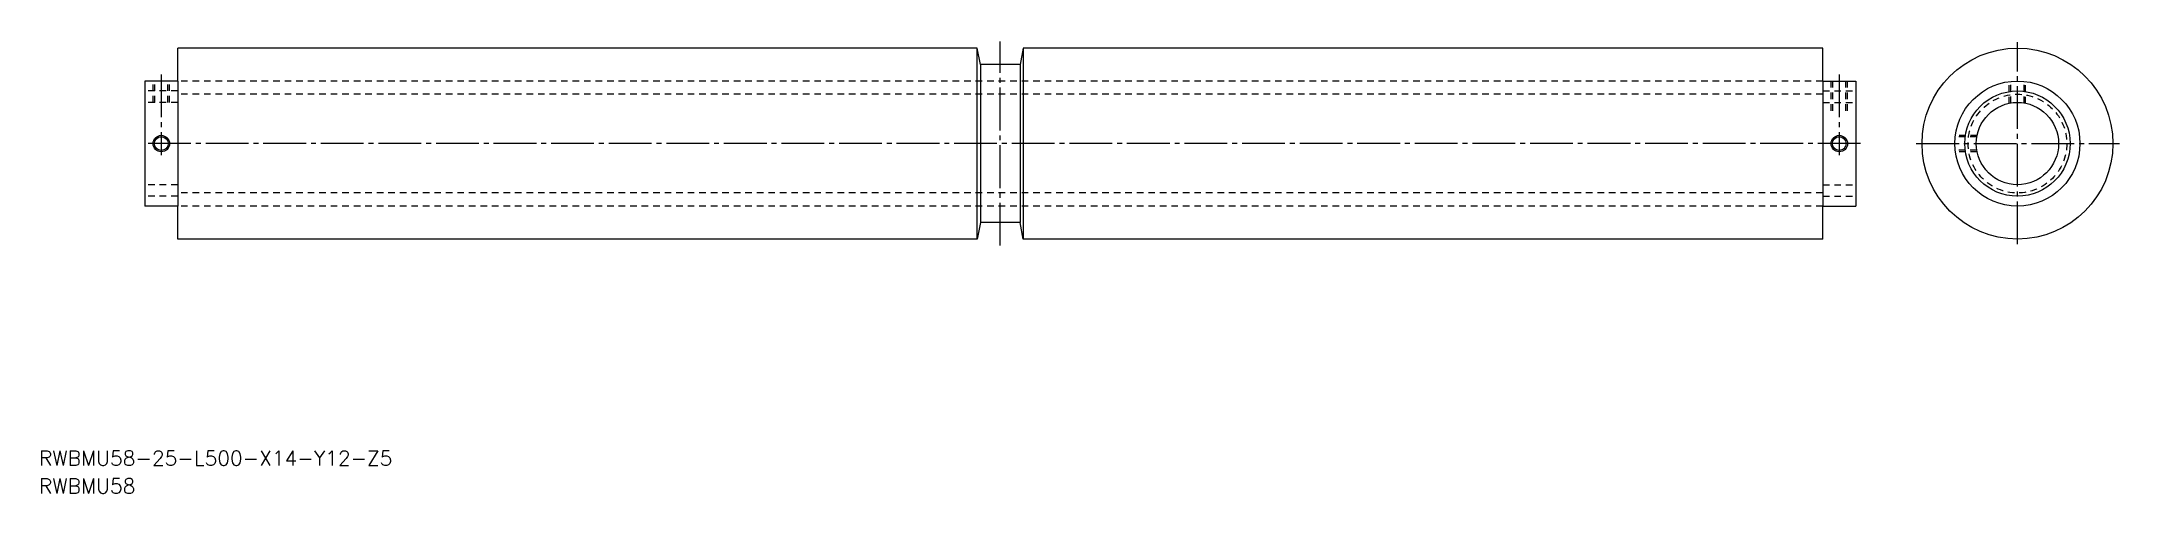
# Model space of a CAD drawing. Extents: x -15 to 616, y 28 to 165.
import ezdxf

# ---------------------------------------------------------------- set-up
doc = ezdxf.new("R2010")
doc.units = 0
doc.linetypes.add('CENTER', pattern=[17.5, 13, -1.5, 1.5, -1.5])
doc.linetypes.add('DASHED', pattern=[3.5, 2, -1.5])
doc.layers.get('0').update_dxf_attribs({"linetype": 'CONTINUOUS'})
doc.layers.add('CENTER', color=1, linetype='CENTER')
doc.styles.get("Standard").update_dxf_attribs({"font": 'txt.shx', "bigfont": 'extfont.shx'})

msp = doc.modelspace()

# ---------------------------------------------------------------- linework, layer by layer
at = {"color": 7, "linetype": 'CONTINUOUS'}
for p, q in [((26.21, 153.35), (26.21, 163.35)), ((269.21, 163.35), (26.21, 163.35)), ((270.21, 158.35), (269.21, 163.35)), ((269.21, 105.35), (269.21, 163.35)), ((282.21, 158.35), (270.21, 158.35)), ((270.21, 158.35), (270.21, 110.35)), ((283.21, 163.35), (282.21, 158.35)), ((282.21, 158.35), (282.21, 110.35)), ((526.21, 163.35), (283.21, 163.35)), ((283.21, 163.35), (283.21, 105.35)), ((526.21, 153.35), (526.21, 163.35)), ((16.21, 153.35), (16.21, 115.35)), ((26.21, 153.35), (16.21, 153.35)), ((26.21, 153.35), (26.21, 115.35)), ((526.21, 153.35), (536.21, 153.35)), ((526.21, 153.35), (526.21, 115.35)), ((536.21, 153.35), (536.21, 115.35)), ((26.21, 115.35), (16.21, 115.35)), ((26.21, 105.35), (26.21, 115.35)), ((526.21, 105.35), (526.21, 115.35)), ((526.21, 115.35), (536.21, 115.35)), ((270.21, 110.35), (269.21, 105.35)), ((282.21, 110.35), (270.21, 110.35)), ((283.21, 105.35), (282.21, 110.35)), ((269.21, 105.35), (26.21, 105.35)), ((526.21, 105.35), (283.21, 105.35))]:
    msp.add_line(p, q, dxfattribs=at)
at = {"color": 3, "linetype": 'DASHED'}
for p, q in [((18.71, 146.85), (18.71, 153.35)), ((19.25, 146.85), (19.25, 153.35)), ((23.17, 146.85), (23.17, 153.35)), ((23.71, 146.85), (23.71, 153.35)), ((526.21, 153.35), (26.21, 153.35)), ((528.71, 144.35), (528.71, 153.35)), ((529.25, 144.35), (529.25, 153.35)), ((533.17, 144.35), (533.17, 153.35)), ((533.71, 144.35), (533.71, 153.35)), ((582.86, 146.6), (582.86, 153.15)), ((583.31, 146.68), (583.31, 153.22)), ((587.41, 146.68), (587.41, 153.22)), ((587.86, 146.6), (587.86, 153.15)), ((26.21, 150.35), (16.21, 150.35)), ((26.21, 146.85), (16.21, 146.85)), ((26.21, 150.35), (26.21, 118.35)), ((526.21, 149.35), (26.21, 149.35)), ((526.21, 150.35), (526.21, 118.35)), ((526.21, 150.35), (536.21, 150.35)), ((526.21, 146.85), (536.21, 146.85)), ((573.03, 136.4), (566.49, 136.4)), ((573.11, 136.85), (566.56, 136.85)), ((573.03, 132.3), (566.49, 132.3)), ((573.11, 131.85), (566.56, 131.85)), ((26.21, 121.85), (16.21, 121.85)), ((526.21, 121.85), (536.21, 121.85)), ((26.21, 118.35), (16.21, 118.35)), ((526.21, 119.35), (26.21, 119.35)), ((526.21, 115.35), (26.21, 115.35)), ((526.21, 118.35), (536.21, 118.35))]:
    msp.add_line(p, q, dxfattribs=at)
at = {"color": 7, "linetype": 'CONTINUOUS'}
for centre, radius in [((585.36, 134.35), 29), ((585.36, 134.35), 19), ((585.36, 134.35), 16), ((585.36, 134.35), 12.5), ((21.21, 134.35), 2.1), ((531.21, 134.35), 2.1)]:
    msp.add_circle(centre, radius, dxfattribs=at)
at = {"color": 3, "linetype": 'DASHED'}
msp.add_circle((585.36, 134.35), 15, dxfattribs=at)
at = {"color": 3, "linetype": 'CONTINUOUS'}
for centre in [(21.21, 134.35), (531.21, 134.35)]:
    msp.add_circle(centre, 2.5, dxfattribs=at)
at = {"layer": 'CENTER', "color": 1, "linetype": 'CENTER'}
for p, q in [((276.21, 103.35), (276.21, 165.35)), ((585.36, 103.8), (585.36, 165.16)), ((21.21, 155.35), (21.21, 130.85)), ((531.21, 155.35), (531.21, 130.85)), ((537.71, 134.35), (16.21, 134.35)), ((554.6, 134.35), (616.36, 134.35))]:
    msp.add_line(p, q, dxfattribs=at)

# ---------------------------------------------------------------- texts
at = {"color": 7, "linetype": 'CONTINUOUS'}
for s, p in [('RWBMU58-25-L500-X14-Y12-Z5', (-15.96, 36.48)), ('RWBMU58', (-15.96, 28.04))]:
    msp.add_text(s, height=4.5, dxfattribs=at).set_placement(p)

doc.saveas('drawing.dxf')
